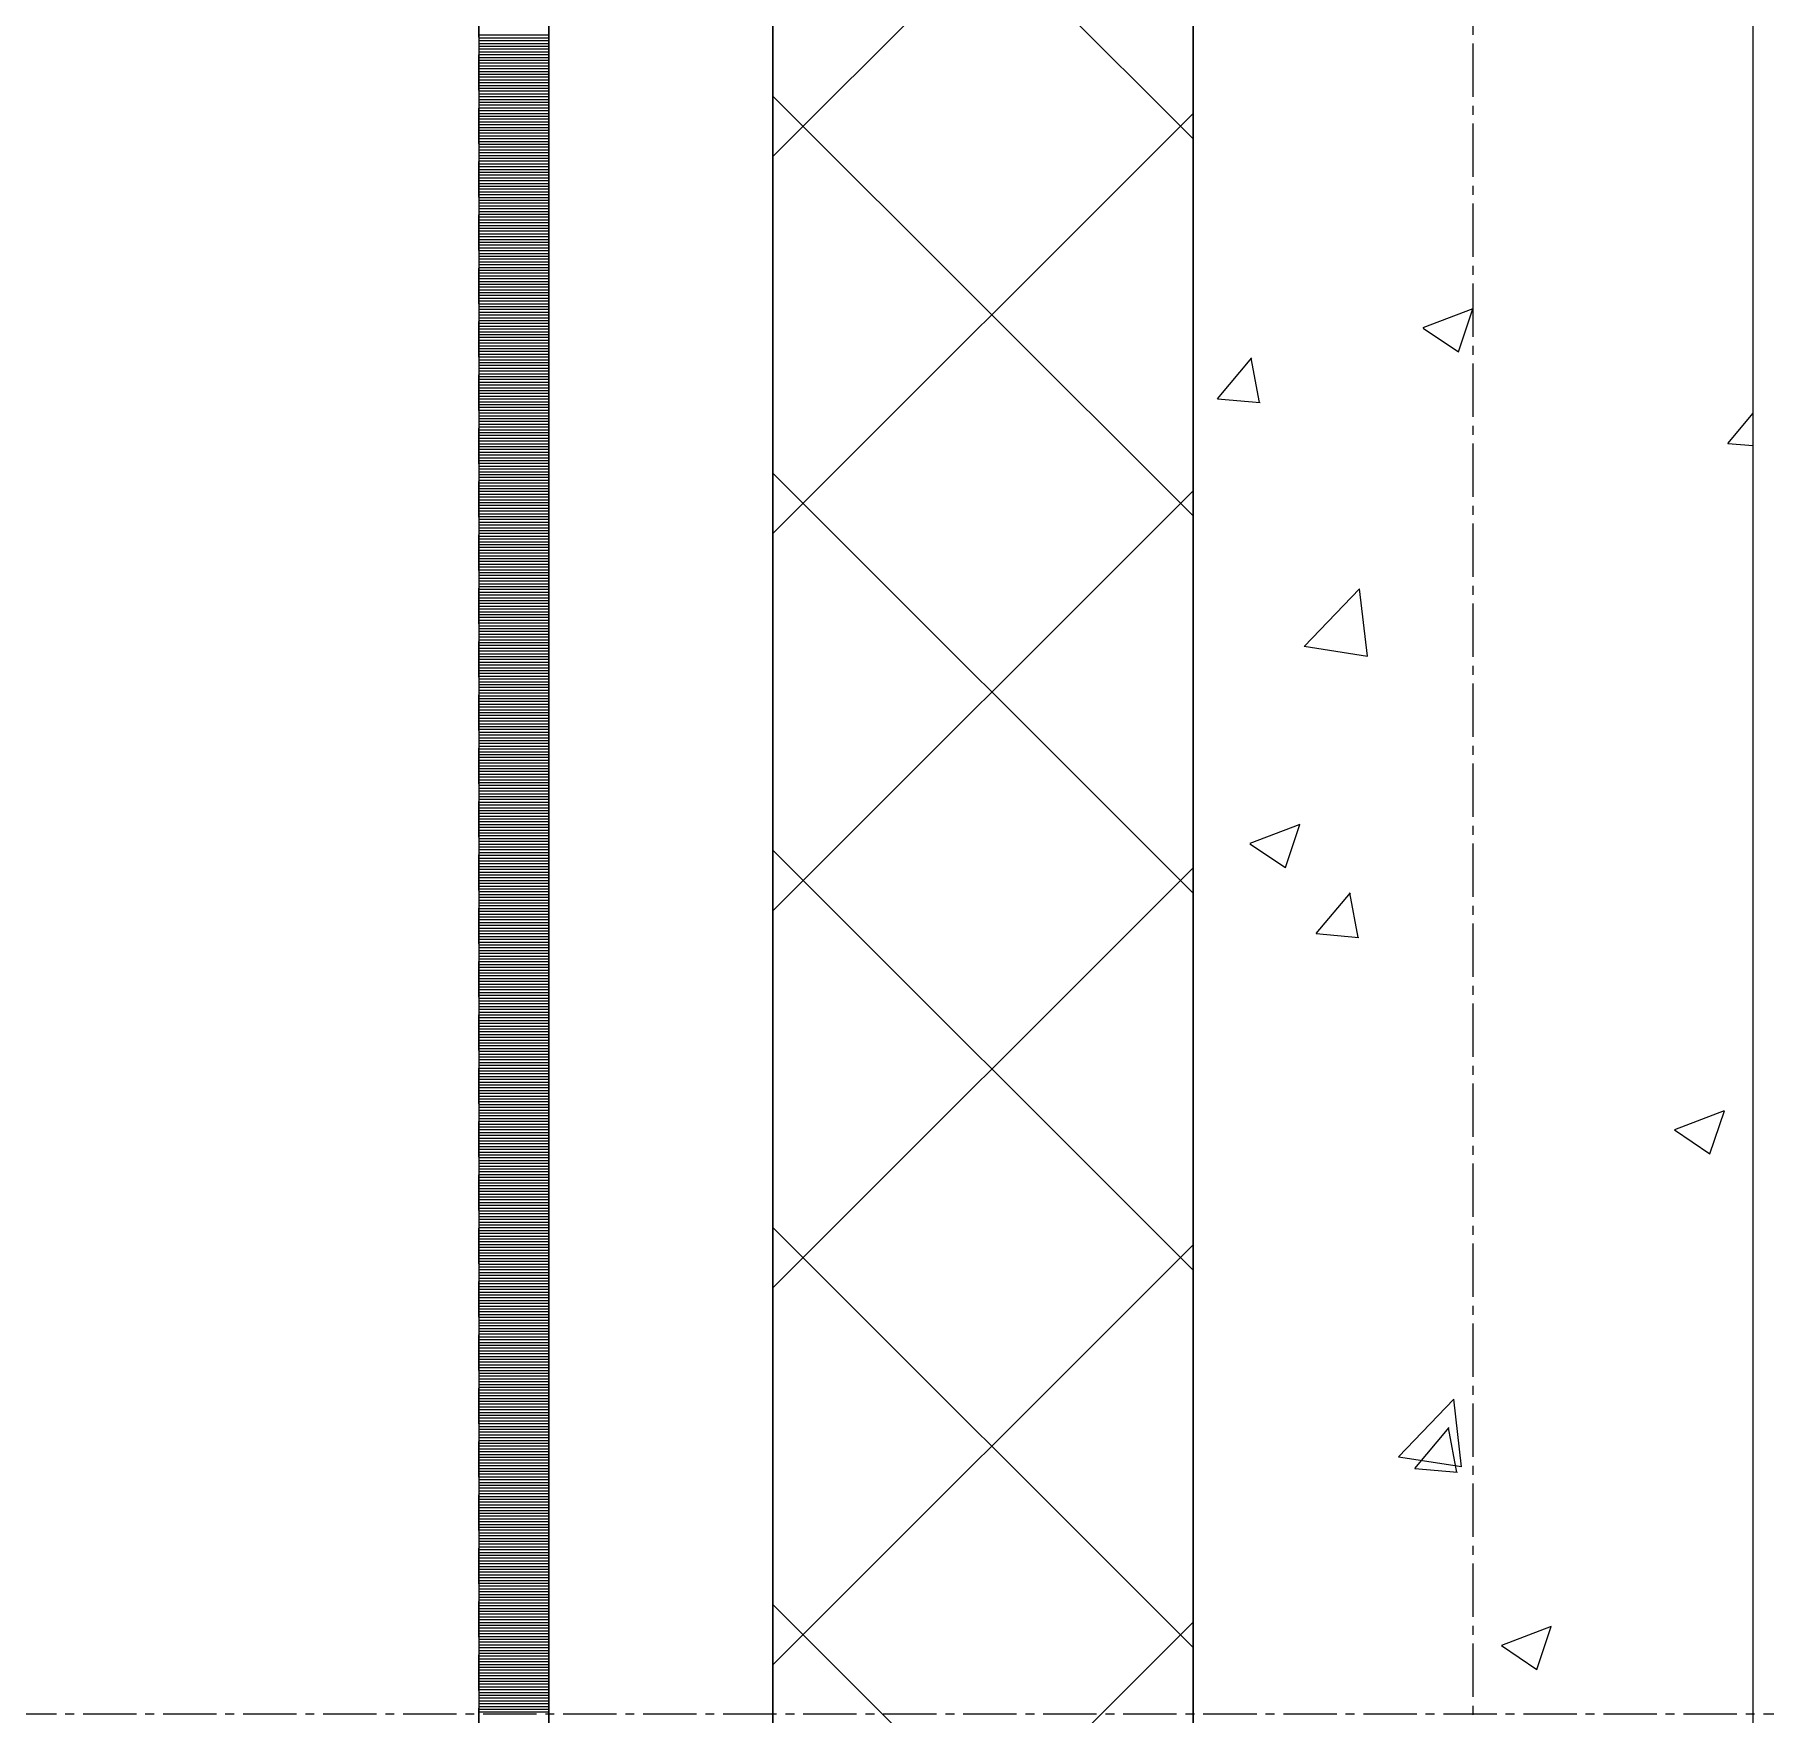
# Model space of a CAD drawing. Header units: millimetres. Extents: x 538266 to 1167394, y 114608 to 637157.
# Drawn here: x 1045920 to 1046538, y 522269 to 522869 of the extents above; entities that cross this region are included whole.
import ezdxf

# ---------------------------------------------------------------- set-up
doc = ezdxf.new("R2010")
doc.units = ezdxf.units.MM
doc.linetypes.add('CENTER2', pattern=[28.575, 19.05, -3.175, 3.175, -3.175])
doc.linetypes.add('DASHED', pattern=[19.05, 12.7, -6.35])
for name, color, linetype, lineweight in [('0) шт стен 3 эт', 150, 'Continuous', 60), ('АР_Стены ПЕНОблок', 52, 'Continuous', 20), ('АР_Тонкая', 254, 'Continuous', 5), ('АР_Утеплитель', 31, 'Continuous', 0), ('АР_Штриховка', 8, 'Continuous', 0)]:
    doc.layers.add(name, color=color, linetype=linetype, lineweight=lineweight)
doc.layers.add('АР_Делит', color=120, linetype='Continuous', lineweight=0, plot=False)
doc.layers.add('РД_Оси_100', color=7, linetype='Continuous', lineweight=0, true_color=0x525252)

# ---------------------------------------------------------------- blocks, each defined once
blk = doc.blocks.new('СОШ_2200_АР_ОСИ_М100_28.05.24')
at = {"layer": 'АР_Делит', "color": 251, "linetype": 'DASHED', "true_color": 0x636466}
blk.add_lwpolyline([(114955, 135155), (114955, -355), (93595.036, -355), (93595.036, 13855), (94145, 13855), (94145, 68320), (66055, 68320), (66055, 13857.73), (83455, 13857.73), (83455, -355), (45245, -355), (45245, 13145), (44695, 13145), (44695, 26755), (45245, 26755), (45245, 68320), (20455, 68320), (20455, 26755), (27955, 26755), (27955, 13145), (-355, 13145), (-355, 100855)], dxfattribs=at)
at = {"layer": 'РД_Оси_100', "color": 251, "linetype": 'CENTER2', "true_color": 0x636466}
blk.add_line((0, -6155), (0, 139938.679), dxfattribs=at)
blk.add_lwpolyline([(29555, 25500), (-5954.958, 25500)], dxfattribs=at)
blk = doc.blocks.new('3_этаж1')
at = {"layer": 'АР_Стены ПЕНОблок', "color": 18, "linetype": 'Continuous', "lineweight": 25, "true_color": 0x000000}
for p, q in [((684283.57, 587568.74), (684283.57, 511368.74)), ((684483.57, 511368.74), (684483.57, 587568.74))]:
    blk.add_line(p, q, dxfattribs=at)
at = {"layer": 'АР_Тонкая', "color": 18, "linetype": 'Continuous', "lineweight": 25, "true_color": 0x000000}
for p, q in [((684028.57, 587568.74), (684028.57, 511368.74)), ((684053.57, 587568.74), (684053.57, 511368.74)), ((684053.57, 511368.74), (684053.57, 587568.74)), ((684133.57, 511368.74), (684133.57, 587568.74))]:
    blk.add_line(p, q, dxfattribs=at)
at = {"layer": 'АР_Утеплитель', "color": 18, "linetype": 'Continuous', "lineweight": 25, "true_color": 0x000000}
for p, q in [((684133.57, 587568.74), (684133.57, 511368.74)), ((684283.57, 511368.74), (684283.57, 587568.74))]:
    blk.add_line(p, q, dxfattribs=at)
at = {"layer": 'АР_Штриховка', "color": 18, "linetype": 'Continuous', "lineweight": 25, "true_color": 0x000000}
for p, q in [((684283.57, 522831.38), (684133.57, 522981.38)), ((684133.57, 522825.09), (684283.57, 522975.09)), ((684028.57, 522868.49), (684053.57, 522868.49)), ((684028.57, 522867.49), (684053.57, 522867.49)), ((684028.57, 522866.49), (684053.57, 522866.49)), ((684028.57, 522865.49), (684053.57, 522865.49)), ((684028.57, 522864.49), (684053.57, 522864.49)), ((684028.57, 522863.49), (684053.57, 522863.49)), ((684028.57, 522862.49), (684053.57, 522862.49)), ((684028.57, 522861.49), (684053.57, 522861.49)), ((684028.57, 522860.49), (684053.57, 522860.49)), ((684028.57, 522859.49), (684053.57, 522859.49)), ((684028.57, 522858.49), (684053.57, 522858.49)), ((684028.57, 522857.49), (684053.57, 522857.49)), ((684028.57, 522856.49), (684053.57, 522856.49)), ((684028.57, 522855.49), (684053.57, 522855.49)), ((684028.57, 522854.49), (684053.57, 522854.49)), ((684028.57, 522853.49), (684053.57, 522853.49)), ((684028.57, 522852.49), (684053.57, 522852.49)), ((684028.57, 522851.49), (684053.57, 522851.49)), ((684028.57, 522850.49), (684053.57, 522850.49)), ((684028.57, 522849.49), (684053.57, 522849.49)), ((684028.57, 522848.49), (684053.57, 522848.49)), ((684028.57, 522847.49), (684053.57, 522847.49)), ((684028.57, 522846.49), (684053.57, 522846.49)), ((684028.57, 522845.49), (684053.57, 522845.49)), ((684028.57, 522844.49), (684053.57, 522844.49)), ((684028.57, 522843.49), (684053.57, 522843.49)), ((684028.57, 522842.49), (684053.57, 522842.49)), ((684028.57, 522841.49), (684053.57, 522841.49)), ((684283.57, 522696.68), (684133.57, 522846.68)), ((684028.57, 522840.49), (684053.57, 522840.49)), ((684028.57, 522839.49), (684053.57, 522839.49)), ((684028.57, 522838.49), (684053.57, 522838.49)), ((684028.57, 522837.49), (684053.57, 522837.49)), ((684028.57, 522836.49), (684053.57, 522836.49)), ((684028.57, 522835.49), (684053.57, 522835.49)), ((684133.57, 522690.39), (684283.57, 522840.39)), ((684028.57, 522834.49), (684053.57, 522834.49)), ((684028.57, 522833.49), (684053.57, 522833.49)), ((684028.57, 522832.49), (684053.57, 522832.49)), ((684028.57, 522831.49), (684053.57, 522831.49)), ((684028.57, 522830.49), (684053.57, 522830.49)), ((684028.57, 522829.49), (684053.57, 522829.49)), ((684028.57, 522828.49), (684053.57, 522828.49)), ((684028.57, 522827.49), (684053.57, 522827.49)), ((684028.57, 522826.49), (684053.57, 522826.49)), ((684028.57, 522825.49), (684053.57, 522825.49)), ((684028.57, 522824.49), (684053.57, 522824.49)), ((684028.57, 522823.49), (684053.57, 522823.49)), ((684028.57, 522822.49), (684053.57, 522822.49)), ((684028.57, 522821.49), (684053.57, 522821.49)), ((684028.57, 522820.49), (684053.57, 522820.49)), ((684028.57, 522819.49), (684053.57, 522819.49)), ((684028.57, 522818.49), (684053.57, 522818.49)), ((684028.57, 522817.49), (684053.57, 522817.49)), ((684028.57, 522816.49), (684053.57, 522816.49)), ((684028.57, 522815.49), (684053.57, 522815.49)), ((684028.57, 522814.49), (684053.57, 522814.49)), ((684028.57, 522813.49), (684053.57, 522813.49)), ((684028.57, 522812.49), (684053.57, 522812.49)), ((684028.57, 522811.49), (684053.57, 522811.49)), ((684028.57, 522810.49), (684053.57, 522810.49)), ((684028.57, 522809.49), (684053.57, 522809.49)), ((684028.57, 522808.49), (684053.57, 522808.49)), ((684028.57, 522807.49), (684053.57, 522807.49)), ((684028.57, 522806.49), (684053.57, 522806.49)), ((684028.57, 522805.49), (684053.57, 522805.49)), ((684028.57, 522804.49), (684053.57, 522804.49)), ((684028.57, 522803.49), (684053.57, 522803.49)), ((684028.57, 522802.49), (684053.57, 522802.49)), ((684028.57, 522801.49), (684053.57, 522801.49)), ((684028.57, 522800.49), (684053.57, 522800.49)), ((684028.57, 522799.49), (684053.57, 522799.49)), ((684028.57, 522798.49), (684053.57, 522798.49)), ((684028.57, 522797.49), (684053.57, 522797.49)), ((684028.57, 522796.49), (684053.57, 522796.49)), ((684028.57, 522795.49), (684053.57, 522795.49)), ((684028.57, 522794.49), (684053.57, 522794.49)), ((684028.57, 522793.49), (684053.57, 522793.49)), ((684028.57, 522792.49), (684053.57, 522792.49)), ((684028.57, 522791.49), (684053.57, 522791.49)), ((684028.57, 522790.49), (684053.57, 522790.49)), ((684028.57, 522789.49), (684053.57, 522789.49)), ((684028.57, 522788.49), (684053.57, 522788.49)), ((684028.57, 522787.49), (684053.57, 522787.49)), ((684028.57, 522786.49), (684053.57, 522786.49)), ((684028.57, 522785.49), (684053.57, 522785.49)), ((684028.57, 522784.49), (684053.57, 522784.49)), ((684028.57, 522783.49), (684053.57, 522783.49)), ((684028.57, 522782.49), (684053.57, 522782.49)), ((684028.57, 522781.49), (684053.57, 522781.49)), ((684028.57, 522780.49), (684053.57, 522780.49)), ((684028.57, 522779.49), (684053.57, 522779.49)), ((684028.57, 522778.49), (684053.57, 522778.49)), ((684028.57, 522777.49), (684053.57, 522777.49)), ((684028.57, 522776.49), (684053.57, 522776.49)), ((684028.57, 522775.49), (684053.57, 522775.49)), ((684028.57, 522774.49), (684053.57, 522774.49)), ((684028.57, 522773.49), (684053.57, 522773.49)), ((684028.57, 522772.49), (684053.57, 522772.49)), ((684028.57, 522771.49), (684053.57, 522771.49)), ((684028.57, 522770.49), (684053.57, 522770.49)), ((684028.57, 522769.49), (684053.57, 522769.49)), ((684028.57, 522768.49), (684053.57, 522768.49)), ((684028.57, 522767.49), (684053.57, 522767.49)), ((684365.8, 522764), (684383.58, 522770.83)), ((684378.35, 522755.3), (684383.5, 522770.64)), ((684028.57, 522766.49), (684053.57, 522766.49)), ((684028.57, 522765.49), (684053.57, 522765.49)), ((684028.57, 522764.49), (684053.57, 522764.49)), ((684028.57, 522763.49), (684053.57, 522763.49)), ((684028.57, 522762.49), (684053.57, 522762.49)), ((684028.57, 522761.49), (684053.57, 522761.49)), ((684365.71, 522763.82), (684378.35, 522755.3)), ((684028.57, 522760.49), (684053.57, 522760.49)), ((684028.57, 522759.49), (684053.57, 522759.49)), ((684028.57, 522758.49), (684053.57, 522758.49)), ((684028.57, 522757.49), (684053.57, 522757.49)), ((684028.57, 522756.49), (684053.57, 522756.49)), ((684028.57, 522755.49), (684053.57, 522755.49)), ((684028.57, 522754.49), (684053.57, 522754.49)), ((684028.57, 522753.49), (684053.57, 522753.49)), ((684028.57, 522752.49), (684053.57, 522752.49)), ((684028.57, 522751.49), (684053.57, 522751.49)), ((684028.57, 522750.49), (684053.57, 522750.49)), ((684028.57, 522749.49), (684053.57, 522749.49)), ((684292.32, 522738.56), (684304.56, 522753.15)), ((684307.27, 522737.18), (684304.34, 522753.1)), ((684028.57, 522748.49), (684053.57, 522748.49)), ((684028.57, 522747.49), (684053.57, 522747.49)), ((684028.57, 522746.49), (684053.57, 522746.49)), ((684028.57, 522745.49), (684053.57, 522745.49)), ((684028.57, 522744.49), (684053.57, 522744.49)), ((684028.57, 522743.49), (684053.57, 522743.49)), ((684028.57, 522742.49), (684053.57, 522742.49)), ((684028.57, 522741.49), (684053.57, 522741.49)), ((684028.57, 522740.49), (684053.57, 522740.49)), ((684028.57, 522739.49), (684053.57, 522739.49)), ((684028.57, 522738.49), (684053.57, 522738.49)), ((684028.57, 522737.49), (684053.57, 522737.49)), ((684028.57, 522736.49), (684053.57, 522736.49)), ((684292.32, 522738.55), (684307.5, 522737.22)), ((684028.57, 522735.49), (684053.57, 522735.49)), ((684028.57, 522734.49), (684053.57, 522734.49)), ((684028.57, 522733.49), (684053.57, 522733.49)), ((684028.57, 522732.49), (684053.57, 522732.49)), ((684028.57, 522731.49), (684053.57, 522731.49)), ((684028.57, 522730.49), (684053.57, 522730.49)), ((684474.5, 522722.62), (684483.57, 522733.43)), ((684028.57, 522729.49), (684053.57, 522729.49)), ((684028.57, 522728.49), (684053.57, 522728.49)), ((684028.57, 522727.49), (684053.57, 522727.49)), ((684028.57, 522726.49), (684053.57, 522726.49)), ((684028.57, 522725.49), (684053.57, 522725.49)), ((684028.57, 522724.49), (684053.57, 522724.49)), ((684028.57, 522723.49), (684053.57, 522723.49)), ((684028.57, 522722.49), (684053.57, 522722.49)), ((684028.57, 522721.49), (684053.57, 522721.49)), ((684028.57, 522720.49), (684053.57, 522720.49)), ((684028.57, 522719.49), (684053.57, 522719.49)), ((684028.57, 522718.49), (684053.57, 522718.49)), ((684474.5, 522722.61), (684483.57, 522721.82)), ((684028.57, 522717.49), (684053.57, 522717.49)), ((684028.57, 522716.49), (684053.57, 522716.49)), ((684028.57, 522715.49), (684053.57, 522715.49)), ((684028.57, 522714.49), (684053.57, 522714.49)), ((684028.57, 522713.49), (684053.57, 522713.49)), ((684028.57, 522712.49), (684053.57, 522712.49)), ((684028.57, 522711.49), (684053.57, 522711.49)), ((684283.57, 522561.97), (684133.57, 522711.97)), ((684028.57, 522710.49), (684053.57, 522710.49)), ((684028.57, 522709.49), (684053.57, 522709.49)), ((684028.57, 522708.49), (684053.57, 522708.49)), ((684028.57, 522707.49), (684053.57, 522707.49)), ((684028.57, 522706.49), (684053.57, 522706.49)), ((684028.57, 522705.49), (684053.57, 522705.49)), ((684133.57, 522555.69), (684283.57, 522705.69)), ((684028.57, 522704.49), (684053.57, 522704.49)), ((684028.57, 522703.49), (684053.57, 522703.49)), ((684028.57, 522702.49), (684053.57, 522702.49)), ((684028.57, 522701.49), (684053.57, 522701.49)), ((684028.57, 522700.49), (684053.57, 522700.49)), ((684028.57, 522699.49), (684053.57, 522699.49)), ((684028.57, 522698.49), (684053.57, 522698.49)), ((684028.57, 522697.49), (684053.57, 522697.49)), ((684028.57, 522696.49), (684053.57, 522696.49)), ((684028.57, 522695.49), (684053.57, 522695.49)), ((684028.57, 522694.49), (684053.57, 522694.49)), ((684028.57, 522693.49), (684053.57, 522693.49)), ((684028.57, 522692.49), (684053.57, 522692.49)), ((684028.57, 522691.49), (684053.57, 522691.49)), ((684028.57, 522690.49), (684053.57, 522690.49)), ((684028.57, 522689.49), (684053.57, 522689.49)), ((684028.57, 522688.49), (684053.57, 522688.49)), ((684028.57, 522687.49), (684053.57, 522687.49)), ((684028.57, 522686.49), (684053.57, 522686.49)), ((684028.57, 522685.49), (684053.57, 522685.49)), ((684028.57, 522684.49), (684053.57, 522684.49)), ((684028.57, 522683.49), (684053.57, 522683.49)), ((684028.57, 522682.49), (684053.57, 522682.49)), ((684028.57, 522681.49), (684053.57, 522681.49)), ((684028.57, 522680.49), (684053.57, 522680.49)), ((684028.57, 522679.49), (684053.57, 522679.49)), ((684028.57, 522678.49), (684053.57, 522678.49)), ((684028.57, 522677.49), (684053.57, 522677.49)), ((684028.57, 522676.49), (684053.57, 522676.49)), ((684028.57, 522675.49), (684053.57, 522675.49)), ((684028.57, 522674.49), (684053.57, 522674.49)), ((684028.57, 522673.49), (684053.57, 522673.49)), ((684028.57, 522672.49), (684053.57, 522672.49)), ((684028.57, 522671.49), (684053.57, 522671.49)), ((684028.57, 522670.49), (684053.57, 522670.49)), ((684028.57, 522669.49), (684053.57, 522669.49)), ((684028.57, 522668.49), (684053.57, 522668.49)), ((684323.27, 522650.07), (684343.05, 522670.69)), ((684345.82, 522646.57), (684343.01, 522670.69)), ((684028.57, 522667.49), (684053.57, 522667.49)), ((684028.57, 522666.49), (684053.57, 522666.49)), ((684028.57, 522665.49), (684053.57, 522665.49)), ((684028.57, 522664.49), (684053.57, 522664.49)), ((684028.57, 522663.49), (684053.57, 522663.49)), ((684028.57, 522662.49), (684053.57, 522662.49)), ((684028.57, 522661.49), (684053.57, 522661.49)), ((684028.57, 522660.49), (684053.57, 522660.49)), ((684028.57, 522659.49), (684053.57, 522659.49)), ((684028.57, 522658.49), (684053.57, 522658.49)), ((684028.57, 522657.49), (684053.57, 522657.49)), ((684028.57, 522656.49), (684053.57, 522656.49)), ((684028.57, 522655.49), (684053.57, 522655.49)), ((684028.57, 522654.49), (684053.57, 522654.49)), ((684028.57, 522653.49), (684053.57, 522653.49)), ((684028.57, 522652.49), (684053.57, 522652.49)), ((684028.57, 522651.49), (684053.57, 522651.49)), ((684028.57, 522650.49), (684053.57, 522650.49)), ((684323.24, 522650.14), (684345.83, 522646.63)), ((684028.57, 522649.49), (684053.57, 522649.49)), ((684028.57, 522648.49), (684053.57, 522648.49)), ((684028.57, 522647.49), (684053.57, 522647.49)), ((684028.57, 522646.49), (684053.57, 522646.49)), ((684028.57, 522645.49), (684053.57, 522645.49)), ((684028.57, 522644.49), (684053.57, 522644.49)), ((684028.57, 522643.49), (684053.57, 522643.49)), ((684028.57, 522642.49), (684053.57, 522642.49)), ((684028.57, 522641.49), (684053.57, 522641.49)), ((684028.57, 522640.49), (684053.57, 522640.49)), ((684028.57, 522639.49), (684053.57, 522639.49)), ((684028.57, 522638.49), (684053.57, 522638.49)), ((684028.57, 522637.49), (684053.57, 522637.49)), ((684028.57, 522636.49), (684053.57, 522636.49)), ((684028.57, 522635.49), (684053.57, 522635.49)), ((684028.57, 522634.49), (684053.57, 522634.49)), ((684028.57, 522633.49), (684053.57, 522633.49)), ((684028.57, 522632.49), (684053.57, 522632.49)), ((684028.57, 522631.49), (684053.57, 522631.49)), ((684028.57, 522630.49), (684053.57, 522630.49)), ((684028.57, 522629.49), (684053.57, 522629.49)), ((684028.57, 522628.49), (684053.57, 522628.49)), ((684028.57, 522627.49), (684053.57, 522627.49)), ((684028.57, 522626.49), (684053.57, 522626.49)), ((684028.57, 522625.49), (684053.57, 522625.49)), ((684028.57, 522624.49), (684053.57, 522624.49)), ((684028.57, 522623.49), (684053.57, 522623.49)), ((684028.57, 522622.49), (684053.57, 522622.49)), ((684028.57, 522621.49), (684053.57, 522621.49)), ((684028.57, 522620.49), (684053.57, 522620.49)), ((684028.57, 522619.49), (684053.57, 522619.49)), ((684028.57, 522618.49), (684053.57, 522618.49)), ((684028.57, 522617.49), (684053.57, 522617.49)), ((684028.57, 522616.49), (684053.57, 522616.49)), ((684028.57, 522615.49), (684053.57, 522615.49)), ((684028.57, 522614.49), (684053.57, 522614.49)), ((684028.57, 522613.49), (684053.57, 522613.49)), ((684028.57, 522612.49), (684053.57, 522612.49)), ((684028.57, 522611.49), (684053.57, 522611.49)), ((684028.57, 522610.49), (684053.57, 522610.49)), ((684028.57, 522609.49), (684053.57, 522609.49)), ((684028.57, 522608.49), (684053.57, 522608.49)), ((684028.57, 522607.49), (684053.57, 522607.49)), ((684028.57, 522606.49), (684053.57, 522606.49)), ((684028.57, 522605.49), (684053.57, 522605.49)), ((684028.57, 522604.49), (684053.57, 522604.49)), ((684028.57, 522603.49), (684053.57, 522603.49)), ((684028.57, 522602.49), (684053.57, 522602.49)), ((684028.57, 522601.49), (684053.57, 522601.49)), ((684028.57, 522600.49), (684053.57, 522600.49)), ((684028.57, 522599.49), (684053.57, 522599.49)), ((684028.57, 522598.49), (684053.57, 522598.49)), ((684028.57, 522597.49), (684053.57, 522597.49)), ((684028.57, 522596.49), (684053.57, 522596.49)), ((684028.57, 522595.49), (684053.57, 522595.49)), ((684028.57, 522594.49), (684053.57, 522594.49)), ((684028.57, 522593.49), (684053.57, 522593.49)), ((684028.57, 522592.49), (684053.57, 522592.49)), ((684028.57, 522591.49), (684053.57, 522591.49)), ((684028.57, 522590.49), (684053.57, 522590.49)), ((684028.57, 522589.49), (684053.57, 522589.49)), ((684028.57, 522588.49), (684053.57, 522588.49)), ((684028.57, 522587.49), (684053.57, 522587.49)), ((684028.57, 522586.49), (684053.57, 522586.49)), ((684028.57, 522585.49), (684053.57, 522585.49)), ((684028.57, 522584.49), (684053.57, 522584.49)), ((684028.57, 522583.49), (684053.57, 522583.49)), ((684028.57, 522582.49), (684053.57, 522582.49)), ((684304, 522579.82), (684321.78, 522586.64)), ((684316.55, 522571.11), (684321.7, 522586.46)), ((684028.57, 522581.49), (684053.57, 522581.49)), ((684028.57, 522580.49), (684053.57, 522580.49)), ((684028.57, 522579.49), (684053.57, 522579.49)), ((684028.57, 522578.49), (684053.57, 522578.49)), ((684028.57, 522577.49), (684053.57, 522577.49)), ((684028.57, 522576.49), (684053.57, 522576.49)), ((684283.57, 522427.27), (684133.57, 522577.27)), ((684303.91, 522579.63), (684316.55, 522571.11)), ((684028.57, 522575.49), (684053.57, 522575.49)), ((684028.57, 522574.49), (684053.57, 522574.49)), ((684028.57, 522573.49), (684053.57, 522573.49)), ((684028.57, 522572.49), (684053.57, 522572.49)), ((684028.57, 522571.49), (684053.57, 522571.49)), ((684028.57, 522570.49), (684053.57, 522570.49)), ((684028.57, 522569.49), (684053.57, 522569.49)), ((684133.57, 522420.98), (684283.57, 522570.98)), ((684028.57, 522568.49), (684053.57, 522568.49)), ((684028.57, 522567.49), (684053.57, 522567.49)), ((684028.57, 522566.49), (684053.57, 522566.49)), ((684028.57, 522565.49), (684053.57, 522565.49)), ((684028.57, 522564.49), (684053.57, 522564.49)), ((684028.57, 522563.49), (684053.57, 522563.49)), ((684028.57, 522562.49), (684053.57, 522562.49)), ((684028.57, 522561.49), (684053.57, 522561.49)), ((684028.57, 522560.49), (684053.57, 522560.49)), ((684028.57, 522559.49), (684053.57, 522559.49)), ((684028.57, 522558.49), (684053.57, 522558.49)), ((684028.57, 522557.49), (684053.57, 522557.49)), ((684327.56, 522547.5), (684339.81, 522562.1)), ((684342.52, 522546.12), (684339.58, 522562.04)), ((684028.57, 522556.49), (684053.57, 522556.49)), ((684028.57, 522555.49), (684053.57, 522555.49)), ((684028.57, 522554.49), (684053.57, 522554.49)), ((684028.57, 522553.49), (684053.57, 522553.49)), ((684028.57, 522552.49), (684053.57, 522552.49)), ((684028.57, 522551.49), (684053.57, 522551.49)), ((684028.57, 522550.49), (684053.57, 522550.49)), ((684028.57, 522549.49), (684053.57, 522549.49)), ((684028.57, 522548.49), (684053.57, 522548.49)), ((684028.57, 522547.49), (684053.57, 522547.49)), ((684028.57, 522546.49), (684053.57, 522546.49)), ((684028.57, 522545.49), (684053.57, 522545.49)), ((684327.56, 522547.49), (684342.74, 522546.16)), ((684028.57, 522544.49), (684053.57, 522544.49)), ((684028.57, 522543.49), (684053.57, 522543.49)), ((684028.57, 522542.49), (684053.57, 522542.49)), ((684028.57, 522541.49), (684053.57, 522541.49)), ((684028.57, 522540.49), (684053.57, 522540.49)), ((684028.57, 522539.49), (684053.57, 522539.49)), ((684028.57, 522538.49), (684053.57, 522538.49)), ((684028.57, 522537.49), (684053.57, 522537.49)), ((684028.57, 522536.49), (684053.57, 522536.49)), ((684028.57, 522535.49), (684053.57, 522535.49)), ((684028.57, 522534.49), (684053.57, 522534.49)), ((684028.57, 522533.49), (684053.57, 522533.49)), ((684028.57, 522532.49), (684053.57, 522532.49)), ((684028.57, 522531.49), (684053.57, 522531.49)), ((684028.57, 522530.49), (684053.57, 522530.49)), ((684028.57, 522529.49), (684053.57, 522529.49)), ((684028.57, 522528.49), (684053.57, 522528.49)), ((684028.57, 522527.49), (684053.57, 522527.49)), ((684028.57, 522526.49), (684053.57, 522526.49)), ((684028.57, 522525.49), (684053.57, 522525.49)), ((684028.57, 522524.49), (684053.57, 522524.49)), ((684028.57, 522523.49), (684053.57, 522523.49)), ((684028.57, 522522.49), (684053.57, 522522.49)), ((684028.57, 522521.49), (684053.57, 522521.49)), ((684028.57, 522520.49), (684053.57, 522520.49)), ((684028.57, 522519.49), (684053.57, 522519.49)), ((684028.57, 522518.49), (684053.57, 522518.49)), ((684028.57, 522517.49), (684053.57, 522517.49)), ((684028.57, 522516.49), (684053.57, 522516.49)), ((684028.57, 522515.49), (684053.57, 522515.49)), ((684028.57, 522514.49), (684053.57, 522514.49)), ((684028.57, 522513.49), (684053.57, 522513.49)), ((684028.57, 522512.49), (684053.57, 522512.49)), ((684028.57, 522511.49), (684053.57, 522511.49)), ((684028.57, 522510.49), (684053.57, 522510.49)), ((684028.57, 522509.49), (684053.57, 522509.49)), ((684028.57, 522508.49), (684053.57, 522508.49)), ((684028.57, 522507.49), (684053.57, 522507.49)), ((684028.57, 522506.49), (684053.57, 522506.49)), ((684028.57, 522505.49), (684053.57, 522505.49)), ((684028.57, 522504.49), (684053.57, 522504.49)), ((684028.57, 522503.49), (684053.57, 522503.49)), ((684028.57, 522502.49), (684053.57, 522502.49)), ((684028.57, 522501.49), (684053.57, 522501.49)), ((684028.57, 522500.49), (684053.57, 522500.49)), ((684028.57, 522499.49), (684053.57, 522499.49)), ((684028.57, 522498.49), (684053.57, 522498.49)), ((684028.57, 522497.49), (684053.57, 522497.49)), ((684028.57, 522496.49), (684053.57, 522496.49)), ((684028.57, 522495.49), (684053.57, 522495.49)), ((684028.57, 522494.49), (684053.57, 522494.49)), ((684028.57, 522493.49), (684053.57, 522493.49)), ((684028.57, 522492.49), (684053.57, 522492.49)), ((684028.57, 522491.49), (684053.57, 522491.49)), ((684028.57, 522490.49), (684053.57, 522490.49)), ((684028.57, 522489.49), (684053.57, 522489.49)), ((684028.57, 522488.49), (684053.57, 522488.49)), ((684028.57, 522487.49), (684053.57, 522487.49)), ((684028.57, 522486.49), (684053.57, 522486.49)), ((684028.57, 522485.49), (684053.57, 522485.49)), ((684028.57, 522484.49), (684053.57, 522484.49)), ((684028.57, 522483.49), (684053.57, 522483.49)), ((684455.61, 522477.55), (684473.39, 522484.38)), ((684468.17, 522468.84), (684473.32, 522484.19)), ((684028.57, 522482.49), (684053.57, 522482.49)), ((684028.57, 522481.49), (684053.57, 522481.49)), ((684028.57, 522480.49), (684053.57, 522480.49)), ((684028.57, 522479.49), (684053.57, 522479.49)), ((684028.57, 522478.49), (684053.57, 522478.49)), ((684028.57, 522477.49), (684053.57, 522477.49)), ((684455.53, 522477.37), (684468.16, 522468.84)), ((684028.57, 522476.49), (684053.57, 522476.49)), ((684028.57, 522475.49), (684053.57, 522475.49)), ((684028.57, 522474.49), (684053.57, 522474.49)), ((684028.57, 522473.49), (684053.57, 522473.49)), ((684028.57, 522472.49), (684053.57, 522472.49)), ((684028.57, 522471.49), (684053.57, 522471.49)), ((684028.57, 522470.49), (684053.57, 522470.49)), ((684028.57, 522469.49), (684053.57, 522469.49)), ((684028.57, 522468.49), (684053.57, 522468.49)), ((684028.57, 522467.49), (684053.57, 522467.49)), ((684028.57, 522466.49), (684053.57, 522466.49)), ((684028.57, 522465.49), (684053.57, 522465.49)), ((684028.57, 522464.49), (684053.57, 522464.49)), ((684028.57, 522463.49), (684053.57, 522463.49)), ((684028.57, 522462.49), (684053.57, 522462.49)), ((684028.57, 522461.49), (684053.57, 522461.49)), ((684028.57, 522460.49), (684053.57, 522460.49)), ((684028.57, 522459.49), (684053.57, 522459.49)), ((684028.57, 522458.49), (684053.57, 522458.49)), ((684028.57, 522457.49), (684053.57, 522457.49)), ((684028.57, 522456.49), (684053.57, 522456.49)), ((684028.57, 522455.49), (684053.57, 522455.49)), ((684028.57, 522454.49), (684053.57, 522454.49)), ((684028.57, 522453.49), (684053.57, 522453.49)), ((684028.57, 522452.49), (684053.57, 522452.49)), ((684028.57, 522451.49), (684053.57, 522451.49)), ((684028.57, 522450.49), (684053.57, 522450.49)), ((684028.57, 522449.49), (684053.57, 522449.49)), ((684028.57, 522448.49), (684053.57, 522448.49)), ((684028.57, 522447.49), (684053.57, 522447.49)), ((684028.57, 522446.49), (684053.57, 522446.49)), ((684028.57, 522445.49), (684053.57, 522445.49)), ((684028.57, 522444.49), (684053.57, 522444.49)), ((684028.57, 522443.49), (684053.57, 522443.49)), ((684028.57, 522442.49), (684053.57, 522442.49)), ((684028.57, 522441.49), (684053.57, 522441.49)), ((684028.57, 522440.49), (684053.57, 522440.49)), ((684283.57, 522292.57), (684133.57, 522442.57)), ((684028.57, 522439.49), (684053.57, 522439.49)), ((684028.57, 522438.49), (684053.57, 522438.49)), ((684028.57, 522437.49), (684053.57, 522437.49)), ((684028.57, 522436.49), (684053.57, 522436.49)), ((684028.57, 522435.49), (684053.57, 522435.49)), ((684028.57, 522434.49), (684053.57, 522434.49)), ((684028.57, 522433.49), (684053.57, 522433.49)), ((684133.57, 522286.28), (684283.57, 522436.28)), ((684028.57, 522432.49), (684053.57, 522432.49)), ((684028.57, 522431.49), (684053.57, 522431.49)), ((684028.57, 522430.49), (684053.57, 522430.49)), ((684028.57, 522429.49), (684053.57, 522429.49)), ((684028.57, 522428.49), (684053.57, 522428.49)), ((684028.57, 522427.49), (684053.57, 522427.49)), ((684028.57, 522426.49), (684053.57, 522426.49)), ((684028.57, 522425.49), (684053.57, 522425.49)), ((684028.57, 522424.49), (684053.57, 522424.49)), ((684028.57, 522423.49), (684053.57, 522423.49)), ((684028.57, 522422.49), (684053.57, 522422.49)), ((684028.57, 522421.49), (684053.57, 522421.49)), ((684028.57, 522420.49), (684053.57, 522420.49)), ((684028.57, 522419.49), (684053.57, 522419.49)), ((684028.57, 522418.49), (684053.57, 522418.49)), ((684028.57, 522417.49), (684053.57, 522417.49)), ((684028.57, 522416.49), (684053.57, 522416.49)), ((684028.57, 522415.49), (684053.57, 522415.49)), ((684028.57, 522414.49), (684053.57, 522414.49)), ((684028.57, 522413.49), (684053.57, 522413.49)), ((684028.57, 522412.49), (684053.57, 522412.49)), ((684028.57, 522411.49), (684053.57, 522411.49)), ((684028.57, 522410.49), (684053.57, 522410.49)), ((684028.57, 522409.49), (684053.57, 522409.49)), ((684028.57, 522408.49), (684053.57, 522408.49)), ((684028.57, 522407.49), (684053.57, 522407.49)), ((684028.57, 522406.49), (684053.57, 522406.49)), ((684028.57, 522405.49), (684053.57, 522405.49)), ((684028.57, 522404.49), (684053.57, 522404.49)), ((684028.57, 522403.49), (684053.57, 522403.49)), ((684028.57, 522402.49), (684053.57, 522402.49)), ((684028.57, 522401.49), (684053.57, 522401.49)), ((684028.57, 522400.49), (684053.57, 522400.49)), ((684028.57, 522399.49), (684053.57, 522399.49)), ((684028.57, 522398.49), (684053.57, 522398.49)), ((684028.57, 522397.49), (684053.57, 522397.49)), ((684028.57, 522396.49), (684053.57, 522396.49)), ((684028.57, 522395.49), (684053.57, 522395.49)), ((684028.57, 522394.49), (684053.57, 522394.49)), ((684028.57, 522393.49), (684053.57, 522393.49)), ((684028.57, 522392.49), (684053.57, 522392.49)), ((684028.57, 522391.49), (684053.57, 522391.49)), ((684028.57, 522390.49), (684053.57, 522390.49)), ((684028.57, 522389.49), (684053.57, 522389.49)), ((684028.57, 522388.49), (684053.57, 522388.49)), ((684028.57, 522387.49), (684053.57, 522387.49)), ((684028.57, 522386.49), (684053.57, 522386.49)), ((684028.57, 522385.49), (684053.57, 522385.49)), ((684028.57, 522384.49), (684053.57, 522384.49)), ((684028.57, 522383.49), (684053.57, 522383.49)), ((684028.57, 522382.49), (684053.57, 522382.49)), ((684028.57, 522381.49), (684053.57, 522381.49)), ((684028.57, 522380.49), (684053.57, 522380.49)), ((684028.57, 522379.49), (684053.57, 522379.49)), ((684028.57, 522378.49), (684053.57, 522378.49)), ((684356.94, 522360.61), (684376.73, 522381.23)), ((684379.49, 522357.1), (684376.69, 522381.22)), ((684028.57, 522377.49), (684053.57, 522377.49)), ((684028.57, 522376.49), (684053.57, 522376.49)), ((684028.57, 522375.49), (684053.57, 522375.49)), ((684028.57, 522374.49), (684053.57, 522374.49)), ((684028.57, 522373.49), (684053.57, 522373.49)), ((684028.57, 522372.49), (684053.57, 522372.49)), ((684028.57, 522371.49), (684053.57, 522371.49)), ((684028.57, 522370.49), (684053.57, 522370.49)), ((684028.57, 522369.49), (684053.57, 522369.49)), ((684028.57, 522368.49), (684053.57, 522368.49)), ((684028.57, 522367.49), (684053.57, 522367.49)), ((684028.57, 522366.49), (684053.57, 522366.49)), ((684028.57, 522365.49), (684053.57, 522365.49)), ((684362.8, 522356.45), (684375.05, 522371.04)), ((684377.76, 522355.07), (684374.82, 522370.99)), ((684028.57, 522364.49), (684053.57, 522364.49)), ((684028.57, 522363.49), (684053.57, 522363.49)), ((684028.57, 522362.49), (684053.57, 522362.49)), ((684028.57, 522361.49), (684053.57, 522361.49)), ((684028.57, 522360.49), (684053.57, 522360.49)), ((684028.57, 522359.49), (684053.57, 522359.49)), ((684356.91, 522360.67), (684379.5, 522357.17)), ((684028.57, 522358.49), (684053.57, 522358.49)), ((684028.57, 522357.49), (684053.57, 522357.49)), ((684028.57, 522356.49), (684053.57, 522356.49)), ((684028.57, 522355.49), (684053.57, 522355.49)), ((684028.57, 522354.49), (684053.57, 522354.49)), ((684028.57, 522353.49), (684053.57, 522353.49)), ((684362.8, 522356.44), (684377.99, 522355.11)), ((684028.57, 522352.49), (684053.57, 522352.49)), ((684028.57, 522351.49), (684053.57, 522351.49)), ((684028.57, 522350.49), (684053.57, 522350.49)), ((684028.57, 522349.49), (684053.57, 522349.49)), ((684028.57, 522348.49), (684053.57, 522348.49)), ((684028.57, 522347.49), (684053.57, 522347.49)), ((684028.57, 522346.49), (684053.57, 522346.49)), ((684028.57, 522345.49), (684053.57, 522345.49)), ((684028.57, 522344.49), (684053.57, 522344.49)), ((684028.57, 522343.49), (684053.57, 522343.49)), ((684028.57, 522342.49), (684053.57, 522342.49)), ((684028.57, 522341.49), (684053.57, 522341.49)), ((684028.57, 522340.49), (684053.57, 522340.49)), ((684028.57, 522339.49), (684053.57, 522339.49)), ((684028.57, 522338.49), (684053.57, 522338.49)), ((684028.57, 522337.49), (684053.57, 522337.49)), ((684028.57, 522336.49), (684053.57, 522336.49)), ((684028.57, 522335.49), (684053.57, 522335.49)), ((684028.57, 522334.49), (684053.57, 522334.49)), ((684028.57, 522333.49), (684053.57, 522333.49)), ((684028.57, 522332.49), (684053.57, 522332.49)), ((684028.57, 522331.49), (684053.57, 522331.49)), ((684028.57, 522330.49), (684053.57, 522330.49)), ((684028.57, 522329.49), (684053.57, 522329.49)), ((684028.57, 522328.49), (684053.57, 522328.49)), ((684028.57, 522327.49), (684053.57, 522327.49)), ((684028.57, 522326.49), (684053.57, 522326.49)), ((684028.57, 522325.49), (684053.57, 522325.49)), ((684028.57, 522324.49), (684053.57, 522324.49)), ((684028.57, 522323.49), (684053.57, 522323.49)), ((684028.57, 522322.49), (684053.57, 522322.49)), ((684028.57, 522321.49), (684053.57, 522321.49)), ((684028.57, 522320.49), (684053.57, 522320.49)), ((684028.57, 522319.49), (684053.57, 522319.49)), ((684028.57, 522318.49), (684053.57, 522318.49)), ((684028.57, 522317.49), (684053.57, 522317.49)), ((684028.57, 522316.49), (684053.57, 522316.49)), ((684028.57, 522315.49), (684053.57, 522315.49)), ((684028.57, 522314.49), (684053.57, 522314.49)), ((684028.57, 522313.49), (684053.57, 522313.49)), ((684028.57, 522312.49), (684053.57, 522312.49)), ((684028.57, 522311.49), (684053.57, 522311.49)), ((684028.57, 522310.49), (684053.57, 522310.49)), ((684028.57, 522309.49), (684053.57, 522309.49)), ((684028.57, 522308.49), (684053.57, 522308.49)), ((684028.57, 522307.49), (684053.57, 522307.49)), ((684028.57, 522306.49), (684053.57, 522306.49)), ((684028.57, 522305.49), (684053.57, 522305.49)), ((684028.57, 522304.49), (684053.57, 522304.49)), ((684283.57, 522157.86), (684133.57, 522307.86)), ((684028.57, 522303.49), (684053.57, 522303.49)), ((684028.57, 522302.49), (684053.57, 522302.49)), ((684028.57, 522301.49), (684053.57, 522301.49)), ((684028.57, 522300.49), (684053.57, 522300.49)), ((684028.57, 522299.49), (684053.57, 522299.49)), ((684028.57, 522298.49), (684053.57, 522298.49)), ((684028.57, 522297.49), (684053.57, 522297.49)), ((684133.57, 522151.58), (684283.57, 522301.58)), ((684393.81, 522293.36), (684411.59, 522300.19)), ((684406.36, 522284.65), (684411.51, 522300)), ((684028.57, 522296.49), (684053.57, 522296.49)), ((684028.57, 522295.49), (684053.57, 522295.49)), ((684028.57, 522294.49), (684053.57, 522294.49)), ((684028.57, 522293.49), (684053.57, 522293.49)), ((684028.57, 522292.49), (684053.57, 522292.49)), ((684028.57, 522291.49), (684053.57, 522291.49)), ((684393.72, 522293.18), (684406.36, 522284.66)), ((684028.57, 522290.49), (684053.57, 522290.49)), ((684028.57, 522289.49), (684053.57, 522289.49)), ((684028.57, 522288.49), (684053.57, 522288.49)), ((684028.57, 522287.49), (684053.57, 522287.49)), ((684028.57, 522286.49), (684053.57, 522286.49)), ((684028.57, 522285.49), (684053.57, 522285.49)), ((684028.57, 522284.49), (684053.57, 522284.49)), ((684028.57, 522283.49), (684053.57, 522283.49)), ((684028.57, 522282.49), (684053.57, 522282.49)), ((684028.57, 522281.49), (684053.57, 522281.49)), ((684028.57, 522280.49), (684053.57, 522280.49)), ((684028.57, 522279.49), (684053.57, 522279.49)), ((684028.57, 522278.49), (684053.57, 522278.49)), ((684028.57, 522277.49), (684053.57, 522277.49)), ((684028.57, 522276.49), (684053.57, 522276.49)), ((684028.57, 522275.49), (684053.57, 522275.49)), ((684028.57, 522274.49), (684053.57, 522274.49)), ((684028.57, 522273.49), (684053.57, 522273.49)), ((684028.57, 522272.49), (684053.57, 522272.49)), ((684028.57, 522271.49), (684053.57, 522271.49)), ((684028.57, 522270.49), (684053.57, 522270.49)), ((684028.57, 522269.49), (684053.57, 522269.49))]:
    blk.add_line(p, q, dxfattribs=at)

msp = doc.modelspace()

# ---------------------------------------------------------------- block references
at = {"layer": '0) шт стен 3 эт', "color": 5, "lineweight": 25}
msp.add_blockref('3_этаж1', (362050.01, 0), dxfattribs=at)
at = {"layer": 'РД_Оси_100', "lineweight": 25}
msp.add_blockref('СОШ_2200_АР_ОСИ_М100_28.05.24', (1046433.58, 496768.74), dxfattribs=at)

doc.saveas('drawing.dxf')
